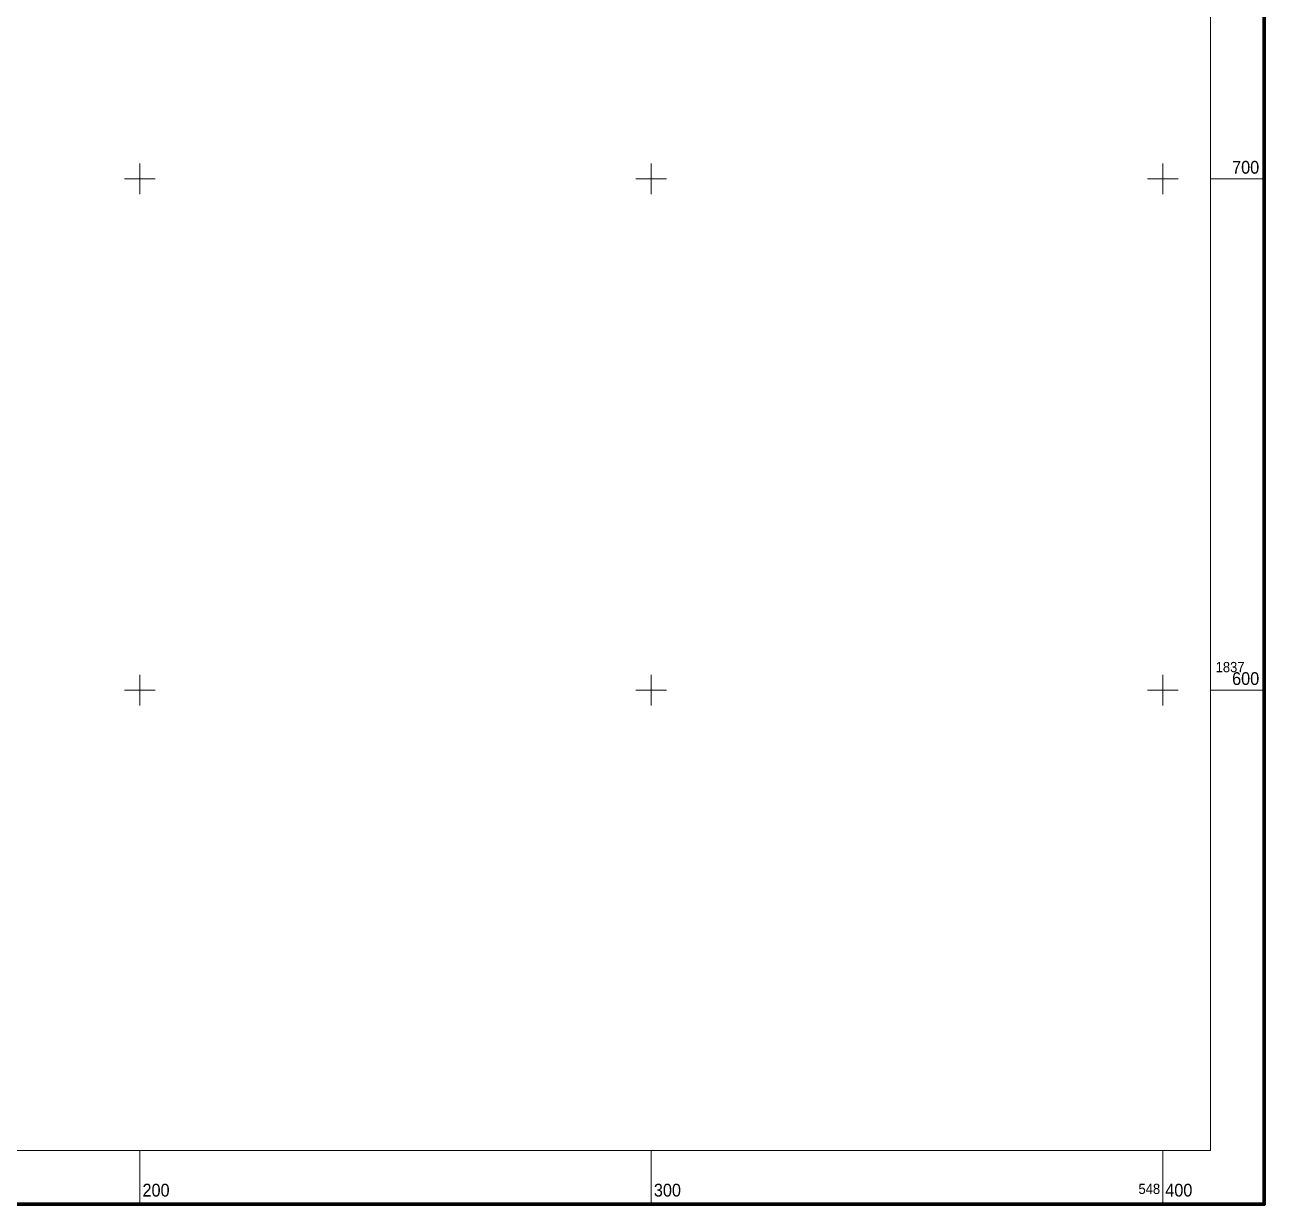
# Model space of a CAD drawing. Header units: metres. Extents: x 547873 to 548420, y 1837499 to 1838035.
# Drawn here: x 548177.5 to 548419.8, y 1837499.4 to 1837730.1 of the extents above; entities that cross this region are included whole.
import ezdxf
from ezdxf.enums import TextEntityAlignment as Align

# ---------------------------------------------------------------- set-up
doc = ezdxf.new("R2010")
doc.units = ezdxf.units.M
doc.header["$LTSCALE"] = 0.2
doc.layers.add('63', color=7, linetype='Continuous', lineweight=13)

msp = doc.modelspace()

# ---------------------------------------------------------------- linework, layer by layer
at = {"layer": '63'}
for p, q in [((548200, 1837697), (548200, 1837703)), ((548300, 1837697), (548300, 1837703)), ((548400, 1837697), (548400, 1837703)), ((548197, 1837700), (548203, 1837700)), ((548297, 1837700), (548303, 1837700)), ((548397, 1837700), (548403, 1837700)), ((548409.35, 1837700), (548419.85, 1837700)), ((548200, 1837597), (548200, 1837603)), ((548300, 1837597), (548300, 1837603)), ((548400, 1837597), (548400, 1837603)), ((548197, 1837600), (548203, 1837600)), ((548297, 1837600), (548303, 1837600)), ((548397, 1837600), (548403, 1837600)), ((548409.35, 1837600), (548419.85, 1837600)), ((548200, 1837509.94), (548200, 1837499.44)), ((548300, 1837509.94), (548300, 1837499.44)), ((548400, 1837509.94), (548400, 1837499.44))]:
    msp.add_line(p, q, dxfattribs=at)
at = {"layer": '63', "lineweight": 70}
msp.add_lwpolyline([(547873.07, 1838025.96), (548419.85, 1838025.96), (548419.85, 1837499.44), (547873.07, 1837499.44)], close=True, dxfattribs=at)
at = {"layer": '63'}
msp.add_lwpolyline([(547883.57, 1838015.46), (548409.35, 1838015.46), (548409.35, 1837509.94), (547883.57, 1837509.94)], close=True, dxfattribs=at)

# ---------------------------------------------------------------- texts
at = {"layer": '63', "width": 0.95}
for s, height, p in [('700', 2.5, (548418.87, 1837701)), ('600', 2.5, (548418.87, 1837601)), ('548', 2, (548399.5, 1837501.44))]:
    msp.add_text(s, height=height, dxfattribs=at).set_placement(p, align=Align.RIGHT)
for s, height, p in [('1837', 2, (548410.35, 1837603.5)), ('200', 2.5, (548200.5, 1837500.94)), ('300', 2.5, (548300.5, 1837500.94)), ('400', 2.5, (548400.5, 1837500.94))]:
    msp.add_text(s, height=height, dxfattribs=at).set_placement(p)

doc.saveas('drawing.dxf')
